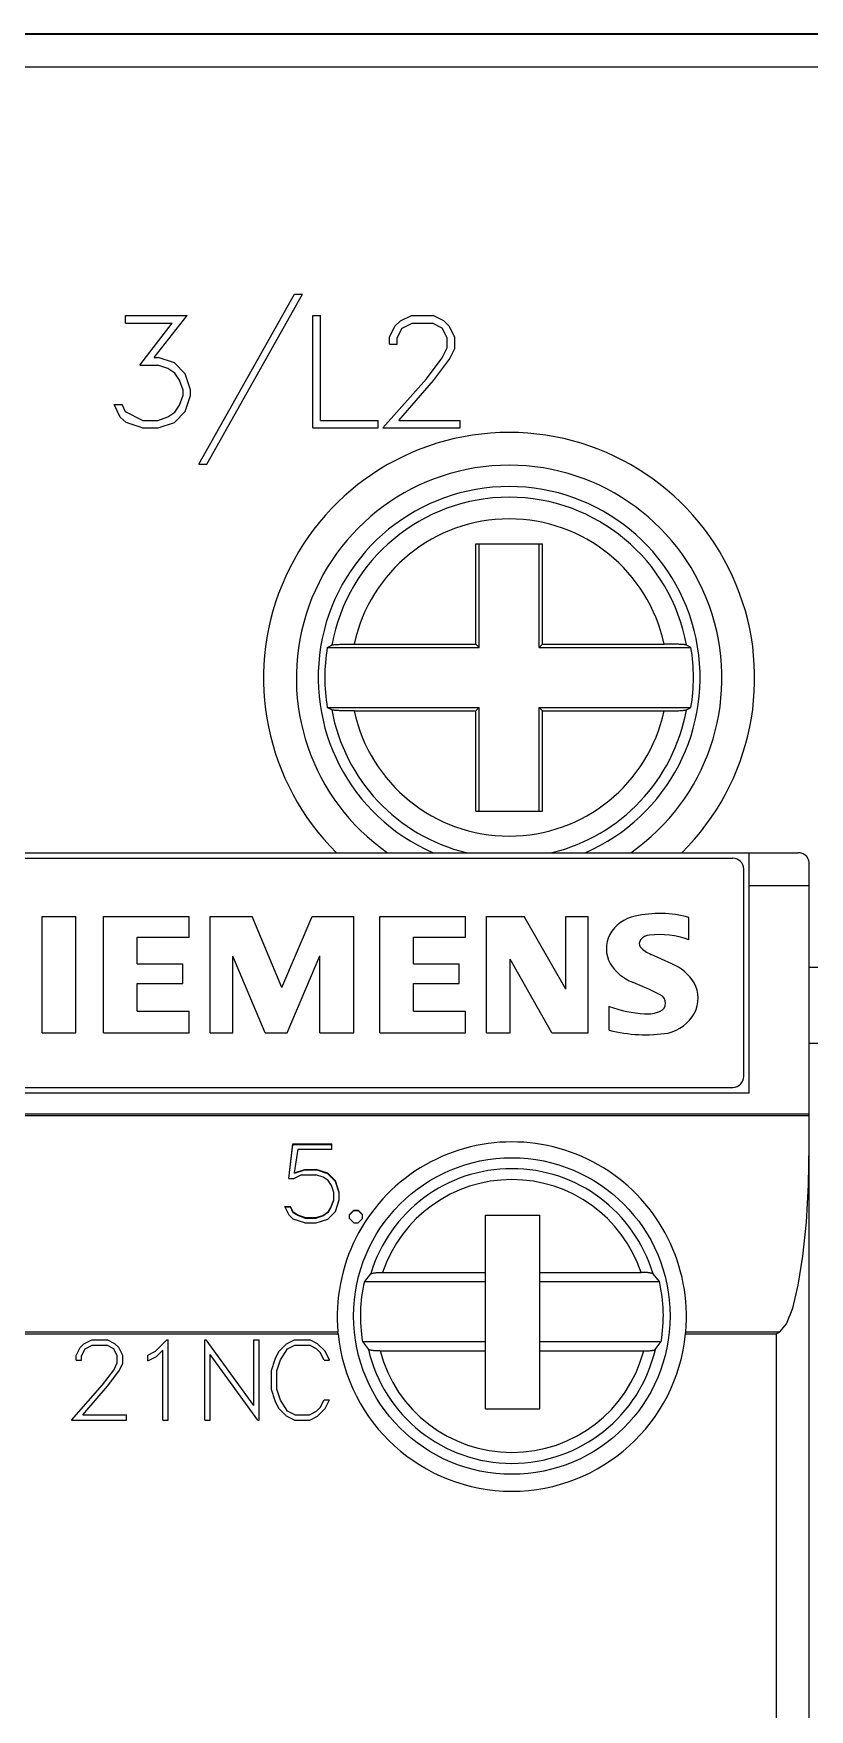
# Model space of a CAD drawing. Header units: millimetres. Extents: x -72 to 2978, y -1067 to 2817.
# Drawn here: x 2101.58 to 2115.81, y 1992.02 to 2022.73 of the extents above; entities that cross this region are included whole.
import ezdxf

# ---------------------------------------------------------------- set-up
doc = ezdxf.new("R2010")
doc.units = ezdxf.units.MM
doc.layers.add('10000_FRONT', color=7, linetype='Continuous')

msp = doc.modelspace()

# ---------------------------------------------------------------- linework, layer by layer
at = {"layer": '10000_FRONT', "color": 7, "linetype": 'Continuous', "lineweight": 25}
for p, q in [((2088.801, 2022.718), (2131.801, 2022.718)), ((2088.811, 2022.728), (2131.791, 2022.728)), ((2088.401, 2022.118), (2132.201, 2022.118)), ((2104.611, 2014.836), (2106.365, 2017.952)), ((2104.76, 2014.836), (2106.512, 2017.952)), ((2106.365, 2017.952), (2106.512, 2017.952)), ((2103.267, 2017.56), (2104.398, 2017.56)), ((2103.267, 2017.423), (2103.267, 2017.56)), ((2103.267, 2017.423), (2104.128, 2017.423)), ((2103.533, 2016.653), (2104.128, 2017.423)), ((2103.795, 2016.794), (2104.398, 2017.56)), ((2106.706, 2017.56), (2106.843, 2017.56)), ((2106.706, 2015.502), (2106.706, 2017.56)), ((2106.843, 2015.64), (2106.843, 2017.56)), ((2108.11, 2017.162), (2108.208, 2017.363)), ((2108.208, 2017.363), (2108.31, 2017.463)), ((2108.31, 2017.463), (2108.511, 2017.56)), ((2108.341, 2017.332), (2108.522, 2017.423)), ((2108.511, 2017.56), (2108.906, 2017.56)), ((2108.522, 2017.423), (2108.894, 2017.423)), ((2109.076, 2017.332), (2108.894, 2017.423)), ((2109.106, 2017.461), (2108.906, 2017.56)), ((2109.208, 2017.361), (2109.106, 2017.461)), ((2109.307, 2017.16), (2109.208, 2017.361)), ((2108.11, 2017.039), (2108.11, 2017.162)), ((2108.11, 2017.039), (2108.25, 2017.039)), ((2108.25, 2017.151), (2108.341, 2017.332)), ((2108.25, 2017.039), (2108.25, 2017.151)), ((2109.166, 2017.151), (2109.076, 2017.332)), ((2109.166, 2016.971), (2109.166, 2017.151)), ((2109.307, 2016.956), (2109.307, 2017.16)), ((2103.795, 2016.794), (2103.868, 2016.794)), ((2104.165, 2016.695), (2103.868, 2016.794)), ((2108.788, 2016.403), (2109.074, 2016.783)), ((2108.917, 2016.372), (2109.208, 2016.759)), ((2109.074, 2016.783), (2109.166, 2016.971)), ((2109.208, 2016.759), (2109.307, 2016.956)), ((2103.533, 2016.653), (2103.863, 2016.653)), ((2104.047, 2016.591), (2103.863, 2016.653)), ((2104.175, 2016.506), (2104.047, 2016.591)), ((2104.365, 2016.494), (2104.165, 2016.695)), ((2104.261, 2016.376), (2104.175, 2016.506)), ((2104.463, 2016.198), (2104.365, 2016.494)), ((2104.324, 2016.192), (2104.261, 2016.376)), ((2104.324, 2016.102), (2104.324, 2016.192)), ((2104.463, 2016.097), (2104.463, 2016.198)), ((2107.987, 2015.502), (2108.788, 2016.403)), ((2108.278, 2015.64), (2108.917, 2016.372)), ((2103.174, 2015.701), (2103.062, 2015.928)), ((2103.062, 2015.928), (2103.207, 2015.928)), ((2103.272, 2015.794), (2103.207, 2015.928)), ((2104.175, 2015.788), (2104.261, 2015.917)), ((2104.261, 2015.917), (2104.324, 2016.102)), ((2104.365, 2015.801), (2104.463, 2016.097)), ((2103.279, 2015.6), (2103.174, 2015.701)), ((2103.583, 2015.64), (2103.272, 2015.794)), ((2103.575, 2015.502), (2103.279, 2015.6)), ((2103.575, 2015.502), (2103.868, 2015.502)), ((2103.583, 2015.64), (2103.863, 2015.64)), ((2103.863, 2015.64), (2104.047, 2015.704)), ((2103.868, 2015.502), (2104.165, 2015.601)), ((2104.047, 2015.704), (2104.175, 2015.788)), ((2104.165, 2015.601), (2104.365, 2015.801)), ((2106.706, 2015.502), (2107.901, 2015.502)), ((2106.843, 2015.64), (2107.901, 2015.64)), ((2107.901, 2015.502), (2107.901, 2015.64)), ((2107.987, 2015.502), (2109.402, 2015.502)), ((2108.278, 2015.64), (2109.402, 2015.64)), ((2109.402, 2015.502), (2109.402, 2015.64)), ((2104.611, 2014.836), (2104.76, 2014.836)), ((2109.688, 2013.378), (2110.913, 2013.378)), ((2109.688, 2011.541), (2109.688, 2013.378)), ((2109.751, 2011.478), (2109.751, 2013.378)), ((2110.851, 2011.478), (2110.851, 2013.378)), ((2110.913, 2011.541), (2110.913, 2013.378)), ((2107.015, 2011.503), (2107.027, 2011.51)), ((2107.027, 2011.51), (2107.038, 2011.516)), ((2107.038, 2011.516), (2107.05, 2011.522)), ((2107.05, 2011.522), (2107.054, 2011.524)), ((2107.054, 2011.524), (2107.061, 2011.525)), ((2107.061, 2011.525), (2107.071, 2011.527)), ((2107.071, 2011.527), (2107.082, 2011.528)), ((2107.082, 2011.528), (2107.096, 2011.53)), ((2107.096, 2011.53), (2107.112, 2011.531)), ((2107.112, 2011.531), (2107.131, 2011.533)), ((2107.131, 2011.533), (2107.151, 2011.534)), ((2107.151, 2011.534), (2107.173, 2011.535)), ((2107.173, 2011.535), (2107.196, 2011.536)), ((2107.196, 2011.536), (2107.222, 2011.537)), ((2107.222, 2011.537), (2107.249, 2011.538)), ((2107.249, 2011.538), (2107.277, 2011.539)), ((2107.277, 2011.539), (2107.305, 2011.54)), ((2107.305, 2011.54), (2107.334, 2011.54)), ((2107.334, 2011.54), (2107.365, 2011.541)), ((2107.365, 2011.541), (2107.397, 2011.541)), ((2107.397, 2011.541), (2107.429, 2011.541)), ((2107.429, 2011.541), (2107.46, 2011.541)), ((2107.46, 2011.541), (2109.688, 2011.541)), ((2109.751, 2011.478), (2109.688, 2011.541)), ((2110.851, 2011.478), (2110.913, 2011.541)), ((2110.913, 2011.541), (2113.141, 2011.541)), ((2113.166, 2011.541), (2113.141, 2011.541)), ((2113.193, 2011.541), (2113.166, 2011.541)), ((2113.219, 2011.541), (2113.193, 2011.541)), ((2113.245, 2011.54), (2113.219, 2011.541)), ((2113.271, 2011.54), (2113.245, 2011.54)), ((2113.295, 2011.54), (2113.271, 2011.54)), ((2113.318, 2011.539), (2113.295, 2011.54)), ((2113.341, 2011.538), (2113.318, 2011.539)), ((2113.364, 2011.538), (2113.341, 2011.538)), ((2113.386, 2011.537), (2113.364, 2011.538)), ((2113.407, 2011.536), (2113.386, 2011.537)), ((2113.426, 2011.535), (2113.407, 2011.536)), ((2113.444, 2011.534), (2113.426, 2011.535)), ((2113.461, 2011.533), (2113.444, 2011.534)), ((2113.478, 2011.532), (2113.461, 2011.533)), ((2113.493, 2011.531), (2113.478, 2011.532)), ((2113.506, 2011.53), (2113.493, 2011.531)), ((2113.517, 2011.529), (2113.506, 2011.53)), ((2113.527, 2011.527), (2113.517, 2011.529)), ((2113.535, 2011.526), (2113.527, 2011.527)), ((2113.542, 2011.525), (2113.535, 2011.526)), ((2113.548, 2011.523), (2113.542, 2011.525)), ((2113.551, 2011.522), (2113.548, 2011.523)), ((2113.563, 2011.516), (2113.551, 2011.522)), ((2113.574, 2011.51), (2113.563, 2011.516)), ((2113.586, 2011.503), (2113.574, 2011.51)), ((2106.968, 2011.478), (2106.98, 2011.485)), ((2106.968, 2011.478), (2109.751, 2011.478)), ((2106.98, 2011.485), (2106.992, 2011.491)), ((2106.992, 2011.491), (2107.003, 2011.497)), ((2107.003, 2011.497), (2107.015, 2011.503)), ((2110.851, 2011.478), (2113.633, 2011.478)), ((2113.598, 2011.497), (2113.586, 2011.503)), ((2113.61, 2011.491), (2113.598, 2011.497)), ((2113.621, 2011.485), (2113.61, 2011.491)), ((2113.633, 2011.478), (2113.621, 2011.485)), ((2106.98, 2010.372), (2106.968, 2010.378)), ((2106.968, 2010.378), (2109.751, 2010.378)), ((2106.992, 2010.366), (2106.98, 2010.372)), ((2107.003, 2010.359), (2106.992, 2010.366)), ((2107.015, 2010.353), (2107.003, 2010.359)), ((2107.027, 2010.347), (2107.015, 2010.353)), ((2107.038, 2010.341), (2107.027, 2010.347)), ((2107.05, 2010.334), (2107.038, 2010.341)), ((2107.053, 2010.333), (2107.05, 2010.334)), ((2107.059, 2010.332), (2107.053, 2010.333)), ((2107.066, 2010.33), (2107.059, 2010.332)), ((2107.074, 2010.329), (2107.066, 2010.33)), ((2107.084, 2010.328), (2107.074, 2010.329)), ((2107.095, 2010.327), (2107.084, 2010.328)), ((2107.109, 2010.325), (2107.095, 2010.327)), ((2107.123, 2010.324), (2107.109, 2010.325)), ((2107.14, 2010.323), (2107.123, 2010.324)), ((2107.157, 2010.322), (2107.14, 2010.323)), ((2107.175, 2010.321), (2107.157, 2010.322)), ((2107.194, 2010.32), (2107.175, 2010.321)), ((2107.215, 2010.32), (2107.194, 2010.32)), ((2107.237, 2010.319), (2107.215, 2010.32)), ((2107.26, 2010.318), (2107.237, 2010.319)), ((2107.283, 2010.317), (2107.26, 2010.318)), ((2107.306, 2010.317), (2107.283, 2010.317)), ((2107.33, 2010.316), (2107.306, 2010.317)), ((2107.356, 2010.316), (2107.33, 2010.316)), ((2107.382, 2010.316), (2107.356, 2010.316)), ((2107.408, 2010.316), (2107.382, 2010.316)), ((2107.435, 2010.315), (2107.408, 2010.316)), ((2107.46, 2010.315), (2107.435, 2010.315)), ((2107.46, 2010.315), (2109.688, 2010.315)), ((2109.688, 2010.315), (2109.751, 2010.378)), ((2109.688, 2008.478), (2109.688, 2010.315)), ((2109.751, 2008.478), (2109.751, 2010.378)), ((2110.913, 2010.315), (2110.851, 2010.378)), ((2110.851, 2010.378), (2113.633, 2010.378)), ((2110.851, 2008.478), (2110.851, 2010.378)), ((2110.913, 2010.315), (2113.141, 2010.315)), ((2110.913, 2008.478), (2110.913, 2010.315)), ((2113.141, 2010.315), (2113.172, 2010.315)), ((2113.172, 2010.315), (2113.204, 2010.316)), ((2113.204, 2010.316), (2113.236, 2010.316)), ((2113.236, 2010.316), (2113.267, 2010.316)), ((2113.267, 2010.316), (2113.296, 2010.317)), ((2113.296, 2010.317), (2113.324, 2010.318)), ((2113.324, 2010.318), (2113.352, 2010.318)), ((2113.352, 2010.318), (2113.379, 2010.319)), ((2113.379, 2010.319), (2113.405, 2010.32)), ((2113.405, 2010.32), (2113.428, 2010.321)), ((2113.428, 2010.321), (2113.45, 2010.323)), ((2113.45, 2010.323), (2113.47, 2010.324)), ((2113.47, 2010.324), (2113.489, 2010.325)), ((2113.489, 2010.325), (2113.505, 2010.327)), ((2113.505, 2010.327), (2113.519, 2010.328)), ((2113.519, 2010.328), (2113.53, 2010.33)), ((2113.53, 2010.33), (2113.54, 2010.331)), ((2113.54, 2010.331), (2113.547, 2010.333)), ((2113.547, 2010.333), (2113.551, 2010.334)), ((2113.551, 2010.334), (2113.563, 2010.341)), ((2113.563, 2010.341), (2113.574, 2010.347)), ((2113.574, 2010.347), (2113.586, 2010.353)), ((2113.586, 2010.353), (2113.598, 2010.359)), ((2113.598, 2010.359), (2113.61, 2010.366)), ((2113.61, 2010.366), (2113.621, 2010.372)), ((2113.621, 2010.372), (2113.633, 2010.378)), ((2109.688, 2008.478), (2110.913, 2008.478)), ((2088.801, 2007.718), (2115.601, 2007.718)), ((2099.201, 2007.618), (2114.401, 2007.618)), ((2114.701, 2003.318), (2114.701, 2007.718)), ((2115.619, 2007.717), (2115.601, 2007.718)), ((2115.637, 2007.715), (2115.619, 2007.717)), ((2115.655, 2007.711), (2115.637, 2007.715)), ((2115.673, 2007.704), (2115.655, 2007.711)), ((2115.691, 2007.697), (2115.673, 2007.704)), ((2115.708, 2007.687), (2115.691, 2007.697)), ((2115.724, 2007.675), (2115.708, 2007.687)), ((2115.74, 2007.662), (2115.724, 2007.675)), ((2115.754, 2007.647), (2115.74, 2007.662)), ((2115.767, 2007.63), (2115.754, 2007.647)), ((2115.778, 2007.611), (2115.767, 2007.63)), ((2115.787, 2007.59), (2115.778, 2007.611)), ((2115.794, 2007.568), (2115.787, 2007.59)), ((2115.799, 2007.544), (2115.794, 2007.568)), ((2115.801, 2007.518), (2115.799, 2007.544)), ((2115.801, 1952.918), (2115.801, 2007.518)), ((2114.601, 2003.618), (2114.601, 2007.418)), ((2114.701, 2007.118), (2115.801, 2007.118)), ((2101.741, 2006.548), (2102.362, 2006.548)), ((2101.741, 2004.418), (2101.741, 2006.548)), ((2102.362, 2004.418), (2102.362, 2006.548)), ((2102.865, 2006.548), (2104.439, 2006.548)), ((2102.865, 2004.418), (2102.865, 2006.548)), ((2104.439, 2006.167), (2104.439, 2006.548)), ((2104.821, 2006.548), (2105.591, 2006.548)), ((2104.821, 2004.418), (2104.821, 2006.548)), ((2106.137, 2005.25), (2105.591, 2006.548)), ((2106.137, 2005.25), (2106.688, 2006.548)), ((2106.688, 2006.548), (2107.452, 2006.548)), ((2107.452, 2004.418), (2107.452, 2006.548)), ((2107.929, 2006.548), (2109.503, 2006.548)), ((2107.929, 2004.418), (2107.929, 2006.548)), ((2109.503, 2006.167), (2109.503, 2006.548)), ((2109.885, 2006.548), (2110.576, 2006.548)), ((2109.885, 2004.418), (2109.885, 2006.548)), ((2111.341, 2005.215), (2110.576, 2006.548)), ((2111.341, 2006.548), (2111.752, 2006.548)), ((2111.341, 2005.215), (2111.341, 2006.548)), ((2111.752, 2004.418), (2111.752, 2006.548)), ((2113.595, 2006.123), (2113.595, 2006.532)), ((2103.486, 2006.167), (2104.439, 2006.167)), ((2103.486, 2005.682), (2103.486, 2006.167)), ((2108.55, 2006.167), (2109.503, 2006.167)), ((2108.55, 2005.682), (2108.55, 2006.167)), ((2103.486, 2005.682), (2104.318, 2005.682)), ((2104.318, 2005.318), (2104.318, 2005.682)), ((2105.83, 2004.418), (2105.236, 2005.821)), ((2105.236, 2004.418), (2105.236, 2005.821)), ((2106.234, 2004.418), (2106.833, 2005.826)), ((2106.833, 2004.418), (2106.833, 2005.826)), ((2108.55, 2005.682), (2109.382, 2005.682)), ((2109.382, 2005.318), (2109.382, 2005.682)), ((2111.082, 2004.418), (2110.318, 2005.769)), ((2110.318, 2004.418), (2110.318, 2005.769)), ((2113.285, 2005.682), (2112.902, 2005.855)), ((2115.801, 2005.618), (2116.801, 2005.618)), ((2103.486, 2005.318), (2104.318, 2005.318)), ((2103.486, 2004.816), (2103.486, 2005.318)), ((2108.55, 2005.318), (2109.382, 2005.318)), ((2108.55, 2004.816), (2108.55, 2005.318)), ((2103.486, 2004.816), (2104.439, 2004.816)), ((2104.439, 2004.418), (2104.439, 2004.816)), ((2108.55, 2004.816), (2109.503, 2004.816)), ((2109.503, 2004.418), (2109.503, 2004.816)), ((2112.137, 2004.465), (2112.137, 2004.903)), ((2101.741, 2004.418), (2102.362, 2004.418)), ((2102.865, 2004.418), (2104.439, 2004.418)), ((2104.821, 2004.418), (2105.236, 2004.418)), ((2105.83, 2004.418), (2106.234, 2004.418)), ((2106.833, 2004.418), (2107.452, 2004.418)), ((2107.929, 2004.418), (2109.503, 2004.418)), ((2109.885, 2004.418), (2110.318, 2004.418)), ((2111.082, 2004.418), (2111.752, 2004.418)), ((2115.801, 2004.228), (2116.801, 2004.228)), ((2098.901, 2003.318), (2114.701, 2003.318)), ((2099.201, 2003.418), (2114.401, 2003.418)), ((2087.801, 2002.934), (2115.801, 2002.934)), ((2087.801, 2002.9), (2115.801, 2002.9)), ((2106.264, 2001.749), (2106.336, 2002.382)), ((2106.265, 2001.749), (2106.336, 2002.373)), ((2106.336, 2002.382), (2107.051, 2002.382)), ((2106.336, 2002.373), (2106.336, 2002.382)), ((2106.336, 2002.373), (2107.051, 2002.373)), ((2107.051, 2002.286), (2107.051, 2002.382)), ((2106.369, 2001.854), (2106.432, 2002.286)), ((2106.432, 2002.286), (2107.051, 2002.286)), ((2106.264, 2001.749), (2106.354, 2001.749)), ((2106.354, 2001.749), (2106.491, 2001.817)), ((2106.369, 2001.854), (2106.554, 2001.913)), ((2106.369, 2001.845), (2106.554, 2001.905)), ((2106.369, 2001.845), (2106.369, 2001.854)), ((2106.491, 2001.817), (2106.759, 2001.817)), ((2106.554, 2001.913), (2106.763, 2001.913)), ((2106.554, 2001.905), (2106.554, 2001.913)), ((2106.554, 2001.905), (2106.763, 2001.905)), ((2106.891, 2001.772), (2106.759, 2001.817)), ((2106.975, 2001.844), (2106.763, 2001.913)), ((2106.763, 2001.905), (2106.763, 2001.913)), ((2106.975, 2001.836), (2106.763, 2001.905)), ((2106.982, 2001.712), (2106.891, 2001.772)), ((2107.118, 2001.703), (2106.975, 2001.844)), ((2106.975, 2001.836), (2106.975, 2001.844)), ((2107.118, 2001.695), (2106.975, 2001.836)), ((2107.044, 2001.62), (2106.982, 2001.712)), ((2107.188, 2001.494), (2107.118, 2001.703)), ((2107.118, 2001.695), (2107.118, 2001.703)), ((2107.188, 2001.486), (2107.118, 2001.695)), ((2107.089, 2001.49), (2107.044, 2001.62)), ((2107.089, 2001.358), (2107.089, 2001.49)), ((2107.188, 2001.354), (2107.188, 2001.494)), ((2106.268, 2001.074), (2106.187, 2001.234)), ((2106.187, 2001.234), (2106.291, 2001.234)), ((2106.191, 2001.226), (2106.291, 2001.226)), ((2106.342, 2001.003), (2106.268, 2001.074)), ((2106.344, 2001.128), (2106.291, 2001.234)), ((2106.291, 2001.226), (2106.291, 2001.234)), ((2106.344, 2001.121), (2106.291, 2001.226)), ((2106.426, 2001.076), (2106.344, 2001.128)), ((2106.344, 2001.121), (2106.344, 2001.128)), ((2106.426, 2001.069), (2106.344, 2001.121)), ((2106.558, 2001.031), (2106.426, 2001.076)), ((2106.426, 2001.069), (2106.426, 2001.076)), ((2106.558, 2001.024), (2106.426, 2001.069)), ((2106.759, 2001.031), (2106.885, 2001.072)), ((2106.759, 2001.024), (2106.885, 2001.065)), ((2106.885, 2001.072), (2106.99, 2001.146)), ((2106.885, 2001.065), (2106.99, 2001.139)), ((2106.885, 2001.065), (2106.885, 2001.072)), ((2106.975, 2001.004), (2107.118, 2001.145)), ((2106.99, 2001.146), (2107.029, 2001.204)), ((2106.99, 2001.139), (2107.029, 2001.197)), ((2106.99, 2001.139), (2106.99, 2001.146)), ((2107.029, 2001.204), (2107.089, 2001.358)), ((2107.029, 2001.197), (2107.089, 2001.351)), ((2107.029, 2001.197), (2107.029, 2001.204)), ((2107.089, 2001.351), (2107.089, 2001.358)), ((2107.118, 2001.145), (2107.188, 2001.354)), ((2107.374, 2001.091), (2107.452, 2001.169)), ((2107.374, 2001.084), (2107.452, 2001.162)), ((2107.374, 2001.012), (2107.374, 2001.091)), ((2107.452, 2001.169), (2107.533, 2001.169)), ((2107.452, 2001.162), (2107.452, 2001.169)), ((2107.452, 2001.162), (2107.533, 2001.162)), ((2107.611, 2001.091), (2107.533, 2001.169)), ((2107.533, 2001.162), (2107.533, 2001.169)), ((2107.611, 2001.084), (2107.533, 2001.162)), ((2107.611, 2001.012), (2107.611, 2001.091)), ((2109.866, 2001.078), (2110.866, 2001.078)), ((2109.866, 1997.528), (2109.866, 2001.078)), ((2110.866, 1997.528), (2110.866, 2001.078)), ((2106.554, 2000.934), (2106.342, 2001.003)), ((2106.554, 2000.934), (2106.763, 2000.934)), ((2106.558, 2001.031), (2106.759, 2001.031)), ((2106.558, 2001.024), (2106.558, 2001.031)), ((2106.558, 2001.024), (2106.759, 2001.024)), ((2106.759, 2001.024), (2106.759, 2001.031)), ((2106.763, 2000.934), (2106.975, 2001.004)), ((2107.452, 2000.934), (2107.374, 2001.012)), ((2107.452, 2000.934), (2107.533, 2000.934)), ((2107.533, 2000.934), (2107.611, 2001.012)), ((2107.763, 1999.999), (2107.647, 1999.858)), ((2107.647, 1999.858), (2109.866, 1999.858)), ((2107.763, 1999.999), (2107.766, 2000.002)), ((2107.766, 2000.002), (2107.77, 2000.005)), ((2107.77, 2000.005), (2107.775, 2000.007)), ((2107.775, 2000.007), (2107.782, 2000.009)), ((2107.782, 2000.009), (2107.789, 2000.011)), ((2107.789, 2000.011), (2107.799, 2000.014)), ((2107.799, 2000.014), (2107.809, 2000.016)), ((2107.809, 2000.016), (2107.82, 2000.018)), ((2107.82, 2000.018), (2107.831, 2000.019)), ((2107.831, 2000.019), (2107.843, 2000.021)), ((2107.843, 2000.021), (2107.857, 2000.022)), ((2107.857, 2000.022), (2107.872, 2000.024)), ((2107.872, 2000.024), (2107.886, 2000.025)), ((2107.886, 2000.025), (2107.901, 2000.026)), ((2107.901, 2000.026), (2107.916, 2000.027)), ((2107.916, 2000.027), (2107.933, 2000.027)), ((2107.933, 2000.027), (2107.949, 2000.028)), ((2107.949, 2000.028), (2107.966, 2000.028)), ((2107.966, 2000.028), (2107.982, 2000.028)), ((2107.982, 2000.028), (2109.866, 2000.028)), ((2110.866, 2000.028), (2112.719, 2000.028)), ((2110.866, 1999.858), (2113.054, 1999.858)), ((2112.732, 2000.028), (2112.719, 2000.028)), ((2112.746, 2000.028), (2112.732, 2000.028)), ((2112.76, 2000.028), (2112.746, 2000.028)), ((2112.774, 2000.027), (2112.76, 2000.028)), ((2112.787, 2000.027), (2112.774, 2000.027)), ((2112.799, 2000.026), (2112.787, 2000.027)), ((2112.812, 2000.025), (2112.799, 2000.026)), ((2112.824, 2000.024), (2112.812, 2000.025)), ((2112.836, 2000.023), (2112.824, 2000.024)), ((2112.848, 2000.022), (2112.836, 2000.023)), ((2112.859, 2000.021), (2112.848, 2000.022)), ((2112.869, 2000.019), (2112.859, 2000.021)), ((2112.879, 2000.018), (2112.869, 2000.019)), ((2112.888, 2000.016), (2112.879, 2000.018)), ((2112.897, 2000.015), (2112.888, 2000.016)), ((2112.905, 2000.013), (2112.897, 2000.015)), ((2112.912, 2000.011), (2112.905, 2000.013)), ((2112.918, 2000.009), (2112.912, 2000.011)), ((2112.924, 2000.008), (2112.918, 2000.009)), ((2112.929, 2000.006), (2112.924, 2000.008)), ((2112.933, 2000.004), (2112.929, 2000.006)), ((2112.936, 2000.002), (2112.933, 2000.004)), ((2112.938, 1999.999), (2112.936, 2000.002)), ((2113.054, 1999.858), (2112.938, 1999.999)), ((2096.688, 1998.937), (2107.163, 1998.937)), ((2107.163, 1998.932), (2107.163, 1998.937)), ((2107.164, 1998.927), (2107.163, 1998.932)), ((2107.164, 1998.922), (2107.164, 1998.927)), ((2107.165, 1998.917), (2107.164, 1998.922)), ((2107.165, 1998.912), (2107.165, 1998.917)), ((2113.536, 1998.917), (2113.537, 1998.922)), ((2113.536, 1998.912), (2113.536, 1998.917)), ((2113.537, 1998.927), (2113.538, 1998.932)), ((2113.537, 1998.922), (2113.537, 1998.927)), ((2113.538, 1998.937), (2115.26, 1998.937)), ((2113.538, 1998.932), (2113.538, 1998.937)), ((2115.217, 1998.912), (2115.226, 1998.917)), ((2115.226, 1998.917), (2115.234, 1998.922)), ((2115.234, 1998.922), (2115.243, 1998.927)), ((2115.243, 1998.927), (2115.252, 1998.932)), ((2115.252, 1998.932), (2115.26, 1998.937)), ((2096.685, 1998.902), (2107.166, 1998.902)), ((2102.366, 1998.507), (2102.436, 1998.65)), ((2102.436, 1998.65), (2102.508, 1998.721)), ((2102.465, 1998.499), (2102.53, 1998.628)), ((2102.508, 1998.721), (2102.652, 1998.791)), ((2102.53, 1998.628), (2102.659, 1998.693)), ((2102.652, 1998.791), (2102.934, 1998.791)), ((2102.659, 1998.693), (2102.926, 1998.693)), ((2103.056, 1998.628), (2102.926, 1998.693)), ((2103.077, 1998.72), (2102.934, 1998.791)), ((2103.12, 1998.499), (2103.056, 1998.628)), ((2103.149, 1998.649), (2103.077, 1998.72)), ((2103.22, 1998.505), (2103.149, 1998.649)), ((2103.82, 1998.584), (2104.029, 1998.791)), ((2104.029, 1998.791), (2104.05, 1998.791)), ((2104.05, 1997.321), (2104.05, 1998.791)), ((2104.725, 1998.791), (2104.748, 1998.791)), ((2104.725, 1997.321), (2104.725, 1998.791)), ((2105.619, 1997.59), (2104.748, 1998.791)), ((2105.619, 1998.791), (2105.717, 1998.791)), ((2105.619, 1997.59), (2105.619, 1998.791)), ((2105.717, 1997.321), (2105.717, 1998.791)), ((2106.08, 1998.58), (2106.222, 1998.721)), ((2106.108, 1998.426), (2106.241, 1998.628)), ((2106.222, 1998.721), (2106.365, 1998.791)), ((2106.241, 1998.628), (2106.373, 1998.693)), ((2106.365, 1998.791), (2106.647, 1998.791)), ((2106.373, 1998.693), (2106.639, 1998.693)), ((2106.77, 1998.626), (2106.639, 1998.693)), ((2106.79, 1998.721), (2106.647, 1998.791)), ((2106.835, 1998.561), (2106.77, 1998.626)), ((2106.931, 1998.581), (2106.79, 1998.721)), ((2107.166, 1998.907), (2107.165, 1998.912)), ((2107.166, 1998.902), (2107.166, 1998.907)), ((2107.615, 1998.758), (2109.866, 1998.758)), ((2107.615, 1998.758), (2107.721, 1998.617)), ((2107.723, 1998.615), (2107.721, 1998.617)), ((2107.726, 1998.613), (2107.723, 1998.615)), ((2107.729, 1998.611), (2107.726, 1998.613)), ((2107.734, 1998.609), (2107.729, 1998.611)), ((2107.739, 1998.607), (2107.734, 1998.609)), ((2107.745, 1998.605), (2107.739, 1998.607)), ((2110.866, 1998.758), (2113.086, 1998.758)), ((2112.956, 1998.605), (2112.963, 1998.607)), ((2112.963, 1998.607), (2112.969, 1998.61)), ((2112.969, 1998.61), (2112.974, 1998.612)), ((2112.974, 1998.612), (2112.978, 1998.614)), ((2112.978, 1998.614), (2112.98, 1998.617)), ((2112.98, 1998.617), (2113.086, 1998.758)), ((2113.535, 1998.907), (2113.536, 1998.912)), ((2113.535, 1998.902), (2113.535, 1998.907)), ((2113.535, 1998.902), (2115.201, 1998.902)), ((2115.201, 1998.902), (2115.209, 1998.907)), ((2115.201, 1961.534), (2115.201, 1998.902)), ((2115.209, 1998.907), (2115.217, 1998.912)), ((2102.366, 1998.418), (2102.366, 1998.507)), ((2102.366, 1998.418), (2102.465, 1998.418)), ((2102.465, 1998.418), (2102.465, 1998.499)), ((2103.054, 1998.236), (2103.12, 1998.37)), ((2103.12, 1998.37), (2103.12, 1998.499)), ((2103.149, 1998.219), (2103.22, 1998.36)), ((2103.22, 1998.36), (2103.22, 1998.505)), ((2103.677, 1998.511), (2103.82, 1998.584)), ((2103.677, 1998.408), (2103.677, 1998.511)), ((2103.677, 1998.408), (2103.84, 1998.488)), ((2103.84, 1998.488), (2103.952, 1998.601)), ((2103.952, 1997.321), (2103.952, 1998.601)), ((2105.693, 1997.321), (2104.823, 1998.522)), ((2104.823, 1997.321), (2104.823, 1998.522)), ((2105.943, 1998.229), (2106.013, 1998.439)), ((2106.013, 1998.439), (2106.08, 1998.58)), ((2106.041, 1998.226), (2106.108, 1998.426)), ((2106.908, 1998.418), (2106.835, 1998.561)), ((2106.908, 1998.418), (2107.011, 1998.418)), ((2107.011, 1998.418), (2106.931, 1998.581)), ((2107.752, 1998.604), (2107.745, 1998.605)), ((2107.76, 1998.602), (2107.752, 1998.604)), ((2107.769, 1998.6), (2107.76, 1998.602)), ((2107.777, 1998.599), (2107.769, 1998.6)), ((2107.787, 1998.597), (2107.777, 1998.599)), ((2107.797, 1998.596), (2107.787, 1998.597)), ((2107.807, 1998.595), (2107.797, 1998.596)), ((2107.819, 1998.593), (2107.807, 1998.595)), ((2107.831, 1998.592), (2107.819, 1998.593)), ((2107.843, 1998.591), (2107.831, 1998.592)), ((2107.855, 1998.591), (2107.843, 1998.591)), ((2107.867, 1998.59), (2107.855, 1998.591)), ((2107.88, 1998.589), (2107.867, 1998.59)), ((2107.894, 1998.589), (2107.88, 1998.589)), ((2107.907, 1998.589), (2107.894, 1998.589)), ((2107.921, 1998.588), (2107.907, 1998.589)), ((2107.934, 1998.588), (2107.921, 1998.588)), ((2107.934, 1998.588), (2109.866, 1998.588)), ((2110.866, 1998.588), (2112.767, 1998.588)), ((2112.767, 1998.588), (2112.783, 1998.588)), ((2112.783, 1998.588), (2112.8, 1998.589)), ((2112.8, 1998.589), (2112.816, 1998.589)), ((2112.816, 1998.589), (2112.832, 1998.59)), ((2112.832, 1998.59), (2112.847, 1998.591)), ((2112.847, 1998.591), (2112.861, 1998.592)), ((2112.861, 1998.592), (2112.876, 1998.593)), ((2112.876, 1998.593), (2112.89, 1998.594)), ((2112.89, 1998.594), (2112.903, 1998.596)), ((2112.903, 1998.596), (2112.916, 1998.597)), ((2112.916, 1998.597), (2112.927, 1998.599)), ((2112.927, 1998.599), (2112.937, 1998.601)), ((2112.937, 1998.601), (2112.947, 1998.603)), ((2112.947, 1998.603), (2112.956, 1998.605)), ((2102.85, 1997.964), (2103.054, 1998.236)), ((2102.942, 1997.942), (2103.149, 1998.219)), ((2105.943, 1997.883), (2105.943, 1998.229)), ((2106.041, 1997.887), (2106.041, 1998.226)), ((2102.278, 1997.321), (2102.85, 1997.964)), ((2102.485, 1997.419), (2102.942, 1997.942)), ((2106.013, 1997.674), (2105.943, 1997.883)), ((2106.108, 1997.687), (2106.041, 1997.887)), ((2106.241, 1997.484), (2106.108, 1997.687)), ((2106.835, 1997.551), (2106.908, 1997.694)), ((2106.908, 1997.694), (2107.011, 1997.694)), ((2106.931, 1997.531), (2107.011, 1997.694)), ((2102.485, 1997.419), (2103.288, 1997.419)), ((2103.288, 1997.321), (2103.288, 1997.419)), ((2106.08, 1997.533), (2106.013, 1997.674)), ((2106.222, 1997.392), (2106.08, 1997.533)), ((2106.365, 1997.321), (2106.222, 1997.392)), ((2106.373, 1997.419), (2106.241, 1997.484)), ((2106.373, 1997.419), (2106.639, 1997.419)), ((2106.639, 1997.419), (2106.77, 1997.486)), ((2106.647, 1997.321), (2106.79, 1997.391)), ((2106.77, 1997.486), (2106.835, 1997.551)), ((2106.79, 1997.391), (2106.931, 1997.531)), ((2109.866, 1997.528), (2110.866, 1997.528)), ((2102.278, 1997.321), (2103.288, 1997.321)), ((2103.952, 1997.321), (2104.05, 1997.321)), ((2104.725, 1997.321), (2104.823, 1997.321)), ((2105.693, 1997.321), (2105.717, 1997.321)), ((2106.365, 1997.321), (2106.647, 1997.321))]:
    msp.add_line(p, q, dxfattribs=at)
msp.add_lwpolyline([(2115.26, 1998.937), (2115.384, 1999.083), (2115.499, 1999.373), (2115.601, 1999.794), (2115.685, 2000.326), (2115.748, 2000.948), (2115.787, 2001.631), (2115.801, 2002.346)], dxfattribs=at)
msp.add_circle((2110.351, 1999.228), 2.9, dxfattribs=at)
for centre, radius, start, end in [((2110.301, 2010.918), 4.5, 314.6749, 225.3251), ((2110.301, 2010.918), 3.9, 304.8642, 235.1358), ((2110.301, 2010.928), 3.5, 293.489, 246.511), ((2110.301, 2010.928), 3.304, 10.3512, 169.6488), ((2110.301, 2010.928), 2.906, 12.1754, 167.8246), ((2110.301, 2010.928), 3.378, 170.6281, 189.3718), ((2110.301, 2010.928), 3.378, 350.6282, 9.3719), ((2110.301, 2010.928), 3.304, 190.3512, 256.2648), ((2110.301, 2010.928), 2.906, 192.1754, 347.8246), ((2110.301, 2010.928), 3.304, 283.7352, 349.6488), ((2114.401, 2007.418), 0.2, 0.0002, 90), ((2113.055, 2004.532), 2.072, 74.8869, 102.4236), ((2112.755, 2005.865), 0.706, 101.937, 149.891), ((2112.666, 2005.958), 0.583, 153.4065, 207.9182), ((2112.812, 2006.051), 0.126, 144.8612, 206.9671), ((2113.114, 2006.381), 0.567, 223.0236, 247.9965), ((2112.898, 2005.959), 0.251, 95.0873, 138.8885), ((2113.045, 2004.554), 1.663, 70.6948, 95.8427), ((2112.88, 2006.149), 0.864, 212.4234, 248.5568), ((2112.935, 2004.855), 0.898, 32.199, 67.0969), ((2108.782, 1996.259), 9.841, 64.1587, 67.4003), ((2112.986, 2004.956), 0.181, 0.7318, 61.8542), ((2113.142, 2005.051), 0.621, 333.8974, 27.0574), ((2112.913, 2006.969), 2.208, 249.4056, 266.6659), ((2112.828, 2005.392), 0.628, 266.0665, 292.8581), ((2113.01, 2004.958), 0.157, 293.1044, 0.0796), ((2113.037, 2005.156), 0.763, 283.3853, 330.2963), ((2112.801, 2007.099), 2.717, 255.8458, 278.7406), ((2114.401, 2003.618), 0.2, 270, 359.9998), ((2110.351, 1999.218), 3.2, 354.9559, 185.0441), ((2110.351, 1999.228), 2.7, 90, 163.4023), ((2110.351, 1999.228), 2.5, 18.6629, 161.3371), ((2110.351, 1999.228), 2.7, 16.5977, 90), ((2110.351, 1999.228), 2.776, 166.8814, 189.7486), ((2110.351, 1999.228), 2.776, 350.2514, 13.1186), ((2110.351, 1999.218), 3.2, 185.6645, 354.3355), ((2110.351, 1999.228), 2.7, 193.0846, 346.9154), ((2110.351, 1999.228), 2.5, 194.8328, 345.1672)]:
    msp.add_arc(centre, radius, start, end, dxfattribs=at)

doc.saveas('drawing.dxf')
